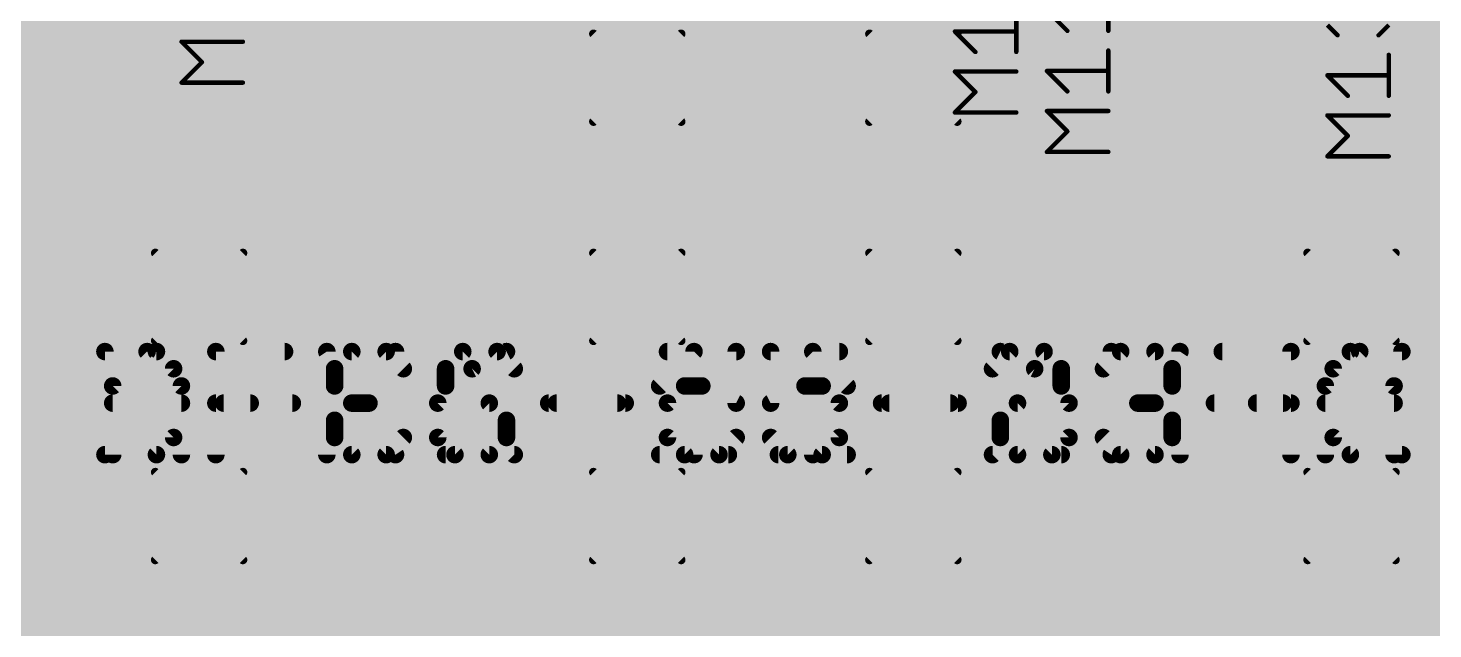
# Model space of a CAD drawing. Extents: x -1.41 to 8.41, y -3.01 to 3.01.
# Drawn here: x 0.259 to 0.9, y 0.214 to 0.489 of the extents above; entities that cross this region are included whole.
import ezdxf

# ---------------------------------------------------------------- set-up
doc = ezdxf.new("R2010")
doc.units = 0
for name, color, linetype in [('1', 12, 'CONTINUOUS'), ('145', 110, 'CONTINUOUS'), ('15', 6, 'CONTINUOUS'), ('16', 5, 'CONTINUOUS'), ('18', 110, 'CONTINUOUS'), ('2', 4, 'CONTINUOUS'), ('25', 53, 'CONTINUOUS'), ('26', 53, 'CONTINUOUS')]:
    doc.layers.add(name, color=color, linetype=linetype)

# ---------------------------------------------------------------- blocks, each defined once
blk = doc.blocks.new('ROUNDV')
at = {"const_width": 0.5}
blk.add_lwpolyline([(0, -0.25, 1), (0, 0.25, 1), (0, -0.25)], format="xyb", dxfattribs=at)

msp = doc.modelspace()

# ---------------------------------------------------------------- linework, layer by layer
at = {"layer": '1', "const_width": 0.02}
for points in [[(0.02, 0.48), (1.18, 0.48)], [(0.205403, 0.46), (0.994597, 0.46)], [(0.211, 0.44), (0.989, 0.44)], [(0.211, 0.42), (0.989, 0.42)], [(0.111, 0.4), (1.089, 0.4)], [(0.211, 0.38), (0.989, 0.38)], [(0.211, 0.36), (0.989, 0.36)], [(0.02, 0.34), (1.18, 0.34)], [(0.02, 0.32), (1.18, 0.32)], [(0.02, 0.3), (1.18, 0.3)], [(0.02, 0.28), (1.015147, 0.28)], [(0.02, 0.26), (0.997483, 0.26)], [(0.02, 0.24), (0.99, 0.24)], [(0.02, 0.22), (0.99, 0.22)]]:
    msp.add_lwpolyline(points, dxfattribs=at)
at = {"layer": '145', "const_width": 0.004}
for points in [[(0.517, 0.486), (0.557, 0.446)], [(0.557, 0.486), (0.517, 0.446)], [(0.643, 0.486), (0.683, 0.446)], [(0.683, 0.486), (0.643, 0.446)], [(0.317, 0.386), (0.357, 0.346)], [(0.357, 0.386), (0.317, 0.346)], [(0.517, 0.386), (0.557, 0.346)], [(0.557, 0.386), (0.517, 0.346)], [(0.643, 0.386), (0.683, 0.346)], [(0.683, 0.386), (0.643, 0.346)], [(0.843, 0.386), (0.883, 0.346)], [(0.883, 0.386), (0.843, 0.346)], [(0.317, 0.286), (0.357, 0.246)], [(0.357, 0.286), (0.317, 0.246)], [(0.517, 0.286), (0.557, 0.246)], [(0.557, 0.286), (0.517, 0.246)], [(0.643, 0.286), (0.683, 0.246)], [(0.683, 0.286), (0.643, 0.246)], [(0.843, 0.286), (0.883, 0.246)], [(0.883, 0.286), (0.843, 0.246)]]:
    msp.add_lwpolyline(points, dxfattribs=at)
at = {"layer": '145', "const_width": 0.002}
for points in [[(0.517707, 0.486707, 1), (0.516293, 0.485293)], [(0.557707, 0.485293, 1), (0.556293, 0.486707)], [(0.643707, 0.486707, 1), (0.642293, 0.485293)], [(0.683707, 0.485293, 1), (0.682293, 0.486707)], [(0.516293, 0.446707, 1), (0.517707, 0.445293)], [(0.556293, 0.445293, 1), (0.557707, 0.446707)], [(0.642293, 0.446707, 1), (0.643707, 0.445293)], [(0.682293, 0.445293, 1), (0.683707, 0.446707)], [(0.317707, 0.386707, 1), (0.316293, 0.385293)], [(0.357707, 0.385293, 1), (0.356293, 0.386707)], [(0.517707, 0.386707, 1), (0.516293, 0.385293)], [(0.557707, 0.385293, 1), (0.556293, 0.386707)], [(0.643707, 0.386707, 1), (0.642293, 0.385293)], [(0.683707, 0.385293, 1), (0.682293, 0.386707)], [(0.843707, 0.386707, 1), (0.842293, 0.385293)], [(0.883707, 0.385293, 1), (0.882293, 0.386707)], [(0.316293, 0.346707, 1), (0.317707, 0.345293)], [(0.356293, 0.345293, 1), (0.357707, 0.346707)], [(0.516293, 0.346707, 1), (0.517707, 0.345293)], [(0.556293, 0.345293, 1), (0.557707, 0.346707)], [(0.642293, 0.346707, 1), (0.643707, 0.345293)], [(0.682293, 0.345293, 1), (0.683707, 0.346707)], [(0.842293, 0.346707, 1), (0.843707, 0.345293)], [(0.882293, 0.345293, 1), (0.883707, 0.346707)], [(0.317707, 0.286707, 1), (0.316293, 0.285293)], [(0.357707, 0.285293, 1), (0.356293, 0.286707)], [(0.517707, 0.286707, 1), (0.516293, 0.285293)], [(0.557707, 0.285293, 1), (0.556293, 0.286707)], [(0.643707, 0.286707, 1), (0.642293, 0.285293)], [(0.683707, 0.285293, 1), (0.682293, 0.286707)], [(0.843707, 0.286707, 1), (0.842293, 0.285293)], [(0.883707, 0.285293, 1), (0.882293, 0.286707)], [(0.316293, 0.246707, 1), (0.317707, 0.245293)], [(0.356293, 0.245293, 1), (0.357707, 0.246707)], [(0.516293, 0.246707, 1), (0.517707, 0.245293)], [(0.556293, 0.245293, 1), (0.557707, 0.246707)], [(0.642293, 0.246707, 1), (0.643707, 0.245293)], [(0.682293, 0.245293, 1), (0.683707, 0.246707)], [(0.842293, 0.246707, 1), (0.843707, 0.245293)], [(0.882293, 0.245293, 1), (0.883707, 0.246707)]]:
    msp.add_lwpolyline(points, format="xyb", dxfattribs=at)
at = {"layer": '15', "const_width": 0.016}
for points in [[(0.018, 0.496), (1.182, 0.496)], [(0.018, 0.48), (1.182, 0.48)], [(0.018, 0.464), (1.182, 0.464)], [(0.018, 0.448), (1.182, 0.448)], [(0.018, 0.432), (1.182, 0.432)], [(0.018, 0.416), (1.182, 0.416)], [(0.018, 0.4), (1.182, 0.4)], [(0.018, 0.384), (1.182, 0.384)], [(0.018, 0.368), (1.182, 0.368)], [(0.018, 0.352), (1.182, 0.352)], [(0.018, 0.336), (1.182, 0.336)], [(0.018, 0.32), (1.182, 0.32)], [(0.018, 0.304), (1.182, 0.304)], [(0.018, 0.288), (1.182, 0.288)], [(0.018, 0.272), (1.182, 0.272)], [(0.018, 0.256), (1.182, 0.256)], [(0.018, 0.24), (1.182, 0.24)], [(0.018, 0.224), (1.182, 0.224)], [(0.018, 0.208), (1.182, 0.208)]]:
    msp.add_lwpolyline(points, dxfattribs=at)
at = {"layer": '16', "const_width": 0.02}
for points in [[(0.02, 0.48), (1.18, 0.48)], [(0.02, 0.46), (1.18, 0.46)], [(0.02, 0.44), (1.18, 0.44)], [(0.02, 0.42), (1.18, 0.42)], [(0.02, 0.4), (1.18, 0.4)], [(0.02, 0.38), (1.18, 0.38)], [(0.02, 0.36), (1.18, 0.36)], [(0.02, 0.34), (1.18, 0.34)], [(0.02, 0.32), (1.18, 0.32)], [(0.02, 0.3), (1.18, 0.3)], [(0.02, 0.28), (1.18, 0.28)], [(0.02, 0.26), (1.18, 0.26)], [(0.02, 0.24), (1.18, 0.24)], [(0.02, 0.22), (1.18, 0.22)]]:
    msp.add_lwpolyline(points, dxfattribs=at)
at = {"layer": '2', "const_width": 0.016}
for points in [[(0.018, 0.496), (1.182, 0.496)], [(0.018, 0.48), (1.182, 0.48)], [(0.018, 0.464), (1.182, 0.464)], [(0.018, 0.448), (1.182, 0.448)], [(0.018, 0.432), (1.182, 0.432)], [(0.018, 0.416), (1.182, 0.416)], [(0.018, 0.4), (1.182, 0.4)], [(0.018, 0.384), (1.182, 0.384)], [(0.018, 0.368), (1.182, 0.368)], [(0.018, 0.352), (1.182, 0.352)], [(0.018, 0.336), (1.182, 0.336)], [(0.018, 0.32), (1.182, 0.32)], [(0.018, 0.304), (1.182, 0.304)], [(0.018, 0.288), (1.182, 0.288)], [(0.018, 0.272), (1.182, 0.272)], [(0.018, 0.256), (1.182, 0.256)], [(0.018, 0.24), (1.182, 0.24)], [(0.018, 0.224), (1.182, 0.224)], [(0.018, 0.208), (1.182, 0.208)]]:
    msp.add_lwpolyline(points, dxfattribs=at)
at = {"layer": '25'}
for points, const_width in [([(0.752, 0.487376), (0.752, 0.506059)], 0.002), ([(0.71, 0.477753), (0.71, 0.496435)], 0.002), ([(0.733317, 0.487376), (0.723976, 0.496718)], 0.002), ([(0.691317, 0.477753), (0.681976, 0.487094)], 0.002), ([(0.681976, 0.487094), (0.71, 0.487094)], 0.002), ([(0.856647, 0.485376), (0.851976, 0.490047)], 0.002), ([(0.88, 0.490047), (0.875329, 0.485376)], 0.002), ([(0.338317, 0.473094), (0.328976, 0.482435)], 0.002), ([(0.328976, 0.482435), (0.357, 0.482435)], 0.002), ([(0.752, 0.459753), (0.752, 0.478435)], 0.002), ([(0.88, 0.457753), (0.88, 0.476435)], 0.002), ([(0.328976, 0.463753), (0.338317, 0.473094)], 0.002), ([(0.691317, 0.45947), (0.681976, 0.468812)], 0.002), ([(0.681976, 0.468812), (0.71, 0.468812)], 0.002), ([(0.733317, 0.459753), (0.723976, 0.469094)], 0.002), ([(0.723976, 0.469094), (0.752, 0.469094)], 0.002), ([(0.861317, 0.457753), (0.851976, 0.467094)], 0.002), ([(0.851976, 0.467094), (0.88, 0.467094)], 0.002), ([(0.357, 0.463753), (0.328976, 0.463753)], 0.002), ([(0.681976, 0.450129), (0.691317, 0.45947)], 0.002), ([(0.71, 0.450129), (0.681976, 0.450129)], 0.002), ([(0.733317, 0.44147), (0.723976, 0.450812)], 0.002), ([(0.723976, 0.450812), (0.752, 0.450812)], 0.002), ([(0.861317, 0.43947), (0.851976, 0.448812)], 0.002), ([(0.851976, 0.448812), (0.88, 0.448812)], 0.002), ([(0.723976, 0.432129), (0.733317, 0.44147)], 0.002), ([(0.851976, 0.430129), (0.861317, 0.43947)], 0.002), ([(0.752, 0.432129), (0.723976, 0.432129)], 0.002), ([(0.88, 0.430129), (0.851976, 0.430129)], 0.002), ([(0.294, 0.34104), (0.294, 0.294)], 0.008), ([(0.31752, 0.34104), (0.294, 0.34104)], 0.008), ([(0.32536, 0.3332), (0.31752, 0.34104)], 0.008), ([(0.344643, 0.294), (0.344643, 0.34104)], 0.008), ([(0.344643, 0.34104), (0.376003, 0.34104)], 0.008), ([(0.395286, 0.294), (0.395286, 0.34104)], 0.008), ([(0.395286, 0.34104), (0.426647, 0.294)], 0.008), ([(0.426647, 0.294), (0.426647, 0.34104)], 0.008), ([(0.47729, 0.34104), (0.46161, 0.3332)], 0.008), ([(0.547216, 0.32536), (0.562896, 0.34104)], 0.008), ([(0.562896, 0.34104), (0.562896, 0.294)], 0.008), ([(0.629219, 0.34104), (0.597859, 0.34104)], 0.008), ([(0.597859, 0.34104), (0.597859, 0.31752)], 0.008), ([(0.706986, 0.34104), (0.699146, 0.3332)], 0.008), ([(0.722666, 0.34104), (0.706986, 0.34104)], 0.008), ([(0.730506, 0.3332), (0.722666, 0.34104)], 0.008), ([(0.749789, 0.3332), (0.757629, 0.34104)], 0.008), ([(0.757629, 0.34104), (0.773309, 0.34104)], 0.008), ([(0.773309, 0.34104), (0.781149, 0.3332)], 0.008), ([(0.851075, 0.32536), (0.866755, 0.34104)], 0.008), ([(0.866755, 0.34104), (0.882435, 0.32536)], 0.008), ([(0.32536, 0.30184), (0.32536, 0.3332)], 0.008), ([(0.46161, 0.3332), (0.44593, 0.31752)], 0.008), ([(0.730506, 0.32536), (0.730506, 0.3332)], 0.008), ([(0.781149, 0.3332), (0.781149, 0.32536)], 0.008), ([(0.597859, 0.31752), (0.613539, 0.32536)], 0.008), ([(0.613539, 0.32536), (0.621379, 0.32536)], 0.008), ([(0.621379, 0.32536), (0.629219, 0.31752)], 0.008), ([(0.699146, 0.294), (0.730506, 0.32536)], 0.008), ([(0.781149, 0.32536), (0.773309, 0.31752)], 0.008), ([(0.851075, 0.294), (0.851075, 0.32536)], 0.008), ([(0.882435, 0.32536), (0.882435, 0.294)], 0.008), ([(0.344643, 0.31752), (0.360323, 0.31752)], 0.008), ([(0.44593, 0.31752), (0.44593, 0.30184)], 0.008), ([(0.46945, 0.31752), (0.44593, 0.31752)], 0.008), ([(0.47729, 0.30968), (0.46945, 0.31752)], 0.008), ([(0.496573, 0.31752), (0.527933, 0.31752)], 0.008), ([(0.629219, 0.31752), (0.629219, 0.30184)], 0.008), ([(0.648502, 0.31752), (0.679863, 0.31752)], 0.008), ([(0.773309, 0.31752), (0.765469, 0.31752)], 0.008), ([(0.773309, 0.31752), (0.781149, 0.30968)], 0.008), ([(0.800432, 0.31752), (0.831792, 0.31752)], 0.008), ([(0.851075, 0.31752), (0.882435, 0.31752)], 0.008), ([(0.47729, 0.30184), (0.47729, 0.30968)], 0.008), ([(0.781149, 0.30968), (0.781149, 0.30184)], 0.008), ([(0.31752, 0.294), (0.32536, 0.30184)], 0.008), ([(0.44593, 0.30184), (0.45377, 0.294)], 0.008), ([(0.46945, 0.294), (0.47729, 0.30184)], 0.008), ([(0.605699, 0.294), (0.597859, 0.30184)], 0.008), ([(0.629219, 0.30184), (0.621379, 0.294)], 0.008), ([(0.757629, 0.294), (0.749789, 0.30184)], 0.008), ([(0.781149, 0.30184), (0.773309, 0.294)], 0.008), ([(0.294, 0.294), (0.31752, 0.294)], 0.008), ([(0.45377, 0.294), (0.46945, 0.294)], 0.008), ([(0.547216, 0.294), (0.578576, 0.294)], 0.008), ([(0.621379, 0.294), (0.605699, 0.294)], 0.008), ([(0.730506, 0.294), (0.699146, 0.294)], 0.008), ([(0.773309, 0.294), (0.757629, 0.294)], 0.008)]:
    msp.add_lwpolyline(points, dxfattribs=dict(at, const_width=const_width))
for points, const_width in [([(0.68233, 0.487448, 1), (0.681623, 0.48674)], 0.001), ([(0.681976, 0.487594, 1), (0.681976, 0.486594)], 0.001), ([(0.71, 0.486594, 1), (0.71, 0.487594)], 0.001), ([(0.732964, 0.487023, 1), (0.733671, 0.48773)], 0.001), ([(0.7515, 0.487376, 1), (0.7525, 0.487376)], 0.001), ([(0.328976, 0.482935, 1), (0.328976, 0.481935)], 0.001), ([(0.32933, 0.482789, 1), (0.328623, 0.482082)], 0.001), ([(0.357, 0.481935, 1), (0.357, 0.482935)], 0.001), ([(0.856293, 0.485023, 1), (0.857, 0.48573)], 0.001), ([(0.874976, 0.48573, 1), (0.875683, 0.485023)], 0.001), ([(0.690964, 0.477399, 1), (0.691671, 0.478106)], 0.001), ([(0.7095, 0.477753, 1), (0.7105, 0.477753)], 0.001), ([(0.7525, 0.478435, 1), (0.7515, 0.478435)], 0.001), ([(0.8805, 0.476435, 1), (0.8795, 0.476435)], 0.001), ([(0.338671, 0.472741, 1), (0.337964, 0.473448)], 0.001), ([(0.337964, 0.472741, 1), (0.338671, 0.473448)], 0.001), ([(0.681976, 0.469312, 1), (0.681976, 0.468312)], 0.001), ([(0.68233, 0.469165, 1), (0.681623, 0.468458)], 0.001), ([(0.71, 0.468312, 1), (0.71, 0.469312)], 0.001), ([(0.72433, 0.469448, 1), (0.723623, 0.46874)], 0.001), ([(0.723976, 0.469594, 1), (0.723976, 0.468594)], 0.001), ([(0.752, 0.468594, 1), (0.752, 0.469594)], 0.001), ([(0.85233, 0.467448, 1), (0.851623, 0.46674)], 0.001), ([(0.851976, 0.467594, 1), (0.851976, 0.466594)], 0.001), ([(0.88, 0.466594, 1), (0.88, 0.467594)], 0.001), ([(0.328976, 0.464253, 1), (0.328976, 0.463253)], 0.001), ([(0.328623, 0.464106, 1), (0.32933, 0.463399)], 0.001), ([(0.357, 0.463253, 1), (0.357, 0.464253)], 0.001), ([(0.691671, 0.459117, 1), (0.690964, 0.459824)], 0.001), ([(0.690964, 0.459117, 1), (0.691671, 0.459824)], 0.001), ([(0.732964, 0.459399, 1), (0.733671, 0.460106)], 0.001), ([(0.7515, 0.459753, 1), (0.7525, 0.459753)], 0.001), ([(0.860964, 0.457399, 1), (0.861671, 0.458106)], 0.001), ([(0.8795, 0.457753, 1), (0.8805, 0.457753)], 0.001), ([(0.681976, 0.450629, 1), (0.681976, 0.449629)], 0.001), ([(0.681623, 0.450483, 1), (0.68233, 0.449776)], 0.001), ([(0.71, 0.449629, 1), (0.71, 0.450629)], 0.001), ([(0.723976, 0.451312, 1), (0.723976, 0.450312)], 0.001), ([(0.72433, 0.451165, 1), (0.723623, 0.450458)], 0.001), ([(0.752, 0.450312, 1), (0.752, 0.451312)], 0.001), ([(0.851976, 0.449312, 1), (0.851976, 0.448312)], 0.001), ([(0.85233, 0.449165, 1), (0.851623, 0.448458)], 0.001), ([(0.88, 0.448312, 1), (0.88, 0.449312)], 0.001), ([(0.733671, 0.441117, 1), (0.732964, 0.441824)], 0.001), ([(0.732964, 0.441117, 1), (0.733671, 0.441824)], 0.001), ([(0.861671, 0.439117, 1), (0.860964, 0.439824)], 0.001), ([(0.860964, 0.439117, 1), (0.861671, 0.439824)], 0.001), ([(0.723976, 0.432629, 1), (0.723976, 0.431629)], 0.001), ([(0.723623, 0.432483, 1), (0.72433, 0.431776)], 0.001), ([(0.752, 0.431629, 1), (0.752, 0.432629)], 0.001), ([(0.851976, 0.430629, 1), (0.851976, 0.429629)], 0.001), ([(0.851623, 0.430483, 1), (0.85233, 0.429776)], 0.001), ([(0.88, 0.429629, 1), (0.88, 0.430629)], 0.001), ([(0.296, 0.34104, 1), (0.292, 0.34104)], 0.004), ([(0.294, 0.34304, 1), (0.294, 0.33904)], 0.004), ([(0.318934, 0.342454, 1), (0.316106, 0.339626)], 0.004), ([(0.31752, 0.33904, 1), (0.31752, 0.34304)], 0.004), ([(0.346643, 0.34104, 1), (0.342643, 0.34104)], 0.004), ([(0.344643, 0.34304, 1), (0.344643, 0.33904)], 0.004), ([(0.376003, 0.33904, 1), (0.376003, 0.34304)], 0.004), ([(0.396951, 0.34215, 1), (0.393622, 0.339931)], 0.004), ([(0.397286, 0.34104, 1), (0.393286, 0.34104)], 0.004), ([(0.428647, 0.34104, 1), (0.424647, 0.34104)], 0.004), ([(0.478184, 0.339251, 1), (0.476395, 0.342829)], 0.004), ([(0.564896, 0.34104, 1), (0.560896, 0.34104)], 0.004), ([(0.56431, 0.339626, 1), (0.561482, 0.342454)], 0.004), ([(0.597859, 0.34304, 1), (0.597859, 0.33904)], 0.004), ([(0.599859, 0.34104, 1), (0.595859, 0.34104)], 0.004), ([(0.629219, 0.33904, 1), (0.629219, 0.34304)], 0.004), ([(0.706986, 0.34304, 1), (0.706986, 0.33904)], 0.004), ([(0.7084, 0.339626, 1), (0.705571, 0.342454)], 0.004), ([(0.72408, 0.342454, 1), (0.721252, 0.339626)], 0.004), ([(0.722666, 0.33904, 1), (0.722666, 0.34304)], 0.004), ([(0.757629, 0.34304, 1), (0.757629, 0.33904)], 0.004), ([(0.759043, 0.339626, 1), (0.756215, 0.342454)], 0.004), ([(0.774723, 0.342454, 1), (0.771895, 0.339626)], 0.004), ([(0.773309, 0.33904, 1), (0.773309, 0.34304)], 0.004), ([(0.868169, 0.342454, 1), (0.865341, 0.339626)], 0.004), ([(0.86817, 0.339626, 1), (0.865341, 0.342454)], 0.004), ([(0.32736, 0.3332, 1), (0.32336, 0.3332)], 0.004), ([(0.323946, 0.331786, 1), (0.326774, 0.334614)], 0.004), ([(0.460715, 0.334989, 1), (0.462504, 0.331411)], 0.004), ([(0.463024, 0.331786, 1), (0.460195, 0.334614)], 0.004), ([(0.697731, 0.334614, 1), (0.70056, 0.331786)], 0.004), ([(0.732506, 0.3332, 1), (0.728506, 0.3332)], 0.004), ([(0.729092, 0.331786, 1), (0.73192, 0.334614)], 0.004), ([(0.748375, 0.334614, 1), (0.751203, 0.331786)], 0.004), ([(0.783149, 0.3332, 1), (0.779149, 0.3332)], 0.004), ([(0.779735, 0.331786, 1), (0.782563, 0.334614)], 0.004), ([(0.545802, 0.326774, 1), (0.54863, 0.323946)], 0.004), ([(0.613539, 0.32736, 1), (0.613539, 0.32336)], 0.004), ([(0.614434, 0.323571, 1), (0.612645, 0.327149)], 0.004), ([(0.622794, 0.326774, 1), (0.619965, 0.323946)], 0.004), ([(0.621379, 0.32336, 1), (0.621379, 0.32736)], 0.004), ([(0.728506, 0.32536, 1), (0.732506, 0.32536)], 0.004), ([(0.73192, 0.323946, 1), (0.729092, 0.326774)], 0.004), ([(0.779149, 0.32536, 1), (0.783149, 0.32536)], 0.004), ([(0.782563, 0.323946, 1), (0.779735, 0.326774)], 0.004), ([(0.853075, 0.32536, 1), (0.849075, 0.32536)], 0.004), ([(0.849661, 0.326774, 1), (0.85249, 0.323946)], 0.004), ([(0.884435, 0.32536, 1), (0.880435, 0.32536)], 0.004), ([(0.881021, 0.323946, 1), (0.88385, 0.326774)], 0.004), ([(0.344643, 0.31952, 1), (0.344643, 0.31552)], 0.004), ([(0.360323, 0.31552, 1), (0.360323, 0.31952)], 0.004), ([(0.444515, 0.318934, 1), (0.447344, 0.316106)], 0.004), ([(0.44793, 0.31752, 1), (0.44393, 0.31752)], 0.004), ([(0.44593, 0.31952, 1), (0.44593, 0.31552)], 0.004), ([(0.470864, 0.318934, 1), (0.468035, 0.316106)], 0.004), ([(0.46945, 0.31552, 1), (0.46945, 0.31952)], 0.004), ([(0.496573, 0.31952, 1), (0.496573, 0.31552)], 0.004), ([(0.527933, 0.31552, 1), (0.527933, 0.31952)], 0.004), ([(0.596965, 0.319309, 1), (0.598754, 0.315731)], 0.004), ([(0.631219, 0.31752, 1), (0.627219, 0.31752)], 0.004), ([(0.627805, 0.316106, 1), (0.630634, 0.318934)], 0.004), ([(0.648502, 0.31952, 1), (0.648502, 0.31552)], 0.004), ([(0.679863, 0.31552, 1), (0.679863, 0.31952)], 0.004), ([(0.765469, 0.31952, 1), (0.765469, 0.31552)], 0.004), ([(0.774723, 0.318934, 1), (0.771895, 0.316106)], 0.004), ([(0.771895, 0.318934, 1), (0.774723, 0.316106)], 0.004), ([(0.773309, 0.31552, 1), (0.773309, 0.31952)], 0.004), ([(0.800432, 0.31952, 1), (0.800432, 0.31552)], 0.004), ([(0.831792, 0.31552, 1), (0.831792, 0.31952)], 0.004), ([(0.851075, 0.31952, 1), (0.851075, 0.31552)], 0.004), ([(0.882435, 0.31552, 1), (0.882435, 0.31952)], 0.004), ([(0.595859, 0.31752, 1), (0.599859, 0.31752)], 0.004), ([(0.47929, 0.30968, 1), (0.47529, 0.30968)], 0.004), ([(0.475876, 0.308266, 1), (0.478704, 0.311094)], 0.004), ([(0.783149, 0.30968, 1), (0.779149, 0.30968)], 0.004), ([(0.779735, 0.308266, 1), (0.782563, 0.311094)], 0.004), ([(0.32336, 0.30184, 1), (0.32736, 0.30184)], 0.004), ([(0.326774, 0.300426, 1), (0.323946, 0.303254)], 0.004), ([(0.447344, 0.303254, 1), (0.444515, 0.300426)], 0.004), ([(0.44393, 0.30184, 1), (0.44793, 0.30184)], 0.004), ([(0.47529, 0.30184, 1), (0.47929, 0.30184)], 0.004), ([(0.478704, 0.300426, 1), (0.475876, 0.303254)], 0.004), ([(0.599273, 0.303254, 1), (0.596445, 0.300426)], 0.004), ([(0.627219, 0.30184, 1), (0.631219, 0.30184)], 0.004), ([(0.630634, 0.300426, 1), (0.627805, 0.303254)], 0.004), ([(0.751203, 0.303254, 1), (0.748375, 0.300426)], 0.004), ([(0.779149, 0.30184, 1), (0.783149, 0.30184)], 0.004), ([(0.782563, 0.300426, 1), (0.779735, 0.303254)], 0.004), ([(0.294, 0.296, 1), (0.294, 0.292)], 0.004), ([(0.292, 0.294, 1), (0.296, 0.294)], 0.004), ([(0.316106, 0.295414, 1), (0.318934, 0.292586)], 0.004), ([(0.31752, 0.292, 1), (0.31752, 0.296)], 0.004), ([(0.342643, 0.294, 1), (0.346643, 0.294)], 0.004), ([(0.393286, 0.294, 1), (0.397286, 0.294)], 0.004), ([(0.424647, 0.294, 1), (0.428647, 0.294)], 0.004), ([(0.424982, 0.292891, 1), (0.428311, 0.295109)], 0.004), ([(0.45377, 0.296, 1), (0.45377, 0.292)], 0.004), ([(0.452355, 0.292586, 1), (0.455184, 0.295414)], 0.004), ([(0.468035, 0.295414, 1), (0.470864, 0.292586)], 0.004), ([(0.46945, 0.292, 1), (0.46945, 0.296)], 0.004), ([(0.547216, 0.296, 1), (0.547216, 0.292)], 0.004), ([(0.560896, 0.294, 1), (0.564896, 0.294)], 0.004), ([(0.578576, 0.292, 1), (0.578576, 0.296)], 0.004), ([(0.605699, 0.296, 1), (0.605699, 0.292)], 0.004), ([(0.604285, 0.292586, 1), (0.607113, 0.295414)], 0.004), ([(0.619965, 0.295414, 1), (0.622794, 0.292586)], 0.004), ([(0.621379, 0.292, 1), (0.621379, 0.296)], 0.004), ([(0.697731, 0.295414, 1), (0.70056, 0.292586)], 0.004), ([(0.699146, 0.296, 1), (0.699146, 0.292)], 0.004), ([(0.730506, 0.292, 1), (0.730506, 0.296)], 0.004), ([(0.757629, 0.296, 1), (0.757629, 0.292)], 0.004), ([(0.756215, 0.292586, 1), (0.759043, 0.295414)], 0.004), ([(0.771895, 0.295414, 1), (0.774723, 0.292586)], 0.004), ([(0.773309, 0.292, 1), (0.773309, 0.296)], 0.004), ([(0.849075, 0.294, 1), (0.853075, 0.294)], 0.004), ([(0.880435, 0.294, 1), (0.884435, 0.294)], 0.004)]:
    msp.add_lwpolyline(points, format="xyb", dxfattribs=dict(at, const_width=const_width))
at = {"layer": '26', "const_width": 0.008}
for points in [[(0.313245, 0.34104), (0.297565, 0.32536)], [(0.328925, 0.32536), (0.313245, 0.34104)], [(0.406691, 0.34104), (0.398851, 0.3332)], [(0.422371, 0.34104), (0.406691, 0.34104)], [(0.430211, 0.3332), (0.422371, 0.34104)], [(0.449494, 0.3332), (0.457334, 0.34104)], [(0.457334, 0.34104), (0.473014, 0.34104)], [(0.473014, 0.34104), (0.480854, 0.3332)], [(0.550781, 0.34104), (0.582141, 0.34104)], [(0.582141, 0.34104), (0.582141, 0.31752)], [(0.632784, 0.32536), (0.617104, 0.34104)], [(0.617104, 0.34104), (0.617104, 0.294)], [(0.70271, 0.34104), (0.71839, 0.3332)], [(0.784714, 0.34104), (0.753353, 0.294)], [(0.753353, 0.294), (0.753353, 0.34104)], [(0.784714, 0.294), (0.784714, 0.34104)], [(0.835357, 0.34104), (0.803997, 0.34104)], [(0.835357, 0.294), (0.835357, 0.34104)], [(0.85464, 0.3332), (0.86248, 0.34104)], [(0.86248, 0.34104), (0.886, 0.34104)], [(0.886, 0.34104), (0.886, 0.294)], [(0.398851, 0.3332), (0.398851, 0.32536)], [(0.449494, 0.32536), (0.449494, 0.3332)], [(0.71839, 0.3332), (0.73407, 0.31752)], [(0.85464, 0.30184), (0.85464, 0.3332)], [(0.297565, 0.32536), (0.297565, 0.294)], [(0.328925, 0.294), (0.328925, 0.32536)], [(0.398851, 0.32536), (0.406691, 0.31752)], [(0.480854, 0.294), (0.449494, 0.32536)], [(0.558621, 0.32536), (0.550781, 0.31752)], [(0.566461, 0.32536), (0.558621, 0.32536)], [(0.582141, 0.31752), (0.566461, 0.32536)], [(0.328925, 0.31752), (0.297565, 0.31752)], [(0.379568, 0.31752), (0.348208, 0.31752)], [(0.406691, 0.31752), (0.398851, 0.30968)], [(0.406691, 0.31752), (0.414531, 0.31752)], [(0.531498, 0.31752), (0.500137, 0.31752)], [(0.550781, 0.31752), (0.550781, 0.30184)], [(0.683427, 0.31752), (0.652067, 0.31752)], [(0.70271, 0.30968), (0.71055, 0.31752)], [(0.71055, 0.31752), (0.73407, 0.31752)], [(0.73407, 0.31752), (0.73407, 0.30184)], [(0.835357, 0.31752), (0.819677, 0.31752)], [(0.398851, 0.30968), (0.398851, 0.30184)], [(0.70271, 0.30184), (0.70271, 0.30968)], [(0.398851, 0.30184), (0.406691, 0.294)], [(0.422371, 0.294), (0.430211, 0.30184)], [(0.550781, 0.30184), (0.558621, 0.294)], [(0.574301, 0.294), (0.582141, 0.30184)], [(0.71055, 0.294), (0.70271, 0.30184)], [(0.73407, 0.30184), (0.72623, 0.294)], [(0.86248, 0.294), (0.85464, 0.30184)], [(0.406691, 0.294), (0.422371, 0.294)], [(0.449494, 0.294), (0.480854, 0.294)], [(0.558621, 0.294), (0.574301, 0.294)], [(0.632784, 0.294), (0.601424, 0.294)], [(0.72623, 0.294), (0.71055, 0.294)], [(0.886, 0.294), (0.86248, 0.294)]]:
    msp.add_lwpolyline(points, dxfattribs=at)
at = {"layer": '26', "const_width": 0.004}
for points in [[(0.314659, 0.342454, 1), (0.31183, 0.339626)], [(0.314659, 0.339626, 1), (0.311831, 0.342454)], [(0.406691, 0.34304, 1), (0.406691, 0.33904)], [(0.408105, 0.339626, 1), (0.405277, 0.342454)], [(0.423785, 0.342454, 1), (0.420957, 0.339626)], [(0.422371, 0.33904, 1), (0.422371, 0.34304)], [(0.457334, 0.34304, 1), (0.457334, 0.33904)], [(0.458748, 0.339626, 1), (0.45592, 0.342454)], [(0.474429, 0.342454, 1), (0.4716, 0.339626)], [(0.473014, 0.33904, 1), (0.473014, 0.34304)], [(0.550781, 0.34304, 1), (0.550781, 0.33904)], [(0.584141, 0.34104, 1), (0.580141, 0.34104)], [(0.582141, 0.33904, 1), (0.582141, 0.34304)], [(0.618518, 0.342454, 1), (0.61569, 0.339626)], [(0.619104, 0.34104, 1), (0.615104, 0.34104)], [(0.703605, 0.342829, 1), (0.701816, 0.339251)], [(0.755353, 0.34104, 1), (0.751353, 0.34104)], [(0.786714, 0.34104, 1), (0.782714, 0.34104)], [(0.786378, 0.339931, 1), (0.783049, 0.34215)], [(0.803997, 0.34304, 1), (0.803997, 0.33904)], [(0.837357, 0.34104, 1), (0.833357, 0.34104)], [(0.835357, 0.33904, 1), (0.835357, 0.34304)], [(0.86248, 0.34304, 1), (0.86248, 0.33904)], [(0.863894, 0.339626, 1), (0.861066, 0.342454)], [(0.888, 0.34104, 1), (0.884, 0.34104)], [(0.886, 0.33904, 1), (0.886, 0.34304)], [(0.400851, 0.3332, 1), (0.396851, 0.3332)], [(0.397437, 0.334614, 1), (0.400265, 0.331786)], [(0.428797, 0.331786, 1), (0.431625, 0.334614)], [(0.451494, 0.3332, 1), (0.447494, 0.3332)], [(0.44808, 0.334614, 1), (0.450908, 0.331786)], [(0.47944, 0.331786, 1), (0.482269, 0.334614)], [(0.719805, 0.334614, 1), (0.716976, 0.331786)], [(0.717496, 0.331411, 1), (0.719285, 0.334989)], [(0.85664, 0.3332, 1), (0.85264, 0.3332)], [(0.853226, 0.334614, 1), (0.856054, 0.331786)], [(0.29615, 0.326774, 1), (0.298979, 0.323946)], [(0.299565, 0.32536, 1), (0.295565, 0.32536)], [(0.330925, 0.32536, 1), (0.326925, 0.32536)], [(0.32751, 0.323946, 1), (0.330339, 0.326774)], [(0.400265, 0.326774, 1), (0.397437, 0.323946)], [(0.396851, 0.32536, 1), (0.400851, 0.32536)], [(0.450908, 0.326774, 1), (0.44808, 0.323946)], [(0.447494, 0.32536, 1), (0.451494, 0.32536)], [(0.558621, 0.32736, 1), (0.558621, 0.32336)], [(0.560035, 0.323946, 1), (0.557206, 0.326774)], [(0.567355, 0.327149, 1), (0.565566, 0.323571)], [(0.566461, 0.32336, 1), (0.566461, 0.32736)], [(0.63137, 0.323946, 1), (0.634198, 0.326774)], [(0.297565, 0.31952, 1), (0.297565, 0.31552)], [(0.328925, 0.31552, 1), (0.328925, 0.31952)], [(0.348208, 0.31952, 1), (0.348208, 0.31552)], [(0.379568, 0.31552, 1), (0.379568, 0.31952)], [(0.406691, 0.31952, 1), (0.406691, 0.31552)], [(0.408105, 0.316106, 1), (0.405277, 0.318934)], [(0.405277, 0.316106, 1), (0.408105, 0.318934)], [(0.414531, 0.31552, 1), (0.414531, 0.31952)], [(0.500137, 0.31952, 1), (0.500137, 0.31552)], [(0.531498, 0.31552, 1), (0.531498, 0.31952)], [(0.549366, 0.318934, 1), (0.552195, 0.316106)], [(0.552781, 0.31752, 1), (0.548781, 0.31752)], [(0.581246, 0.315731, 1), (0.583035, 0.319309)], [(0.652067, 0.31952, 1), (0.652067, 0.31552)], [(0.683427, 0.31552, 1), (0.683427, 0.31952)], [(0.71055, 0.31952, 1), (0.71055, 0.31552)], [(0.711965, 0.316106, 1), (0.709136, 0.318934)], [(0.73607, 0.31752, 1), (0.73207, 0.31752)], [(0.732656, 0.316106, 1), (0.735485, 0.318934)], [(0.73407, 0.31552, 1), (0.73407, 0.31952)], [(0.819677, 0.31952, 1), (0.819677, 0.31552)], [(0.835357, 0.31552, 1), (0.835357, 0.31952)], [(0.580141, 0.31752, 1), (0.584141, 0.31752)], [(0.400851, 0.30968, 1), (0.396851, 0.30968)], [(0.397437, 0.311094, 1), (0.400265, 0.308266)], [(0.70471, 0.30968, 1), (0.70071, 0.30968)], [(0.701296, 0.311094, 1), (0.704124, 0.308266)], [(0.400265, 0.303254, 1), (0.397437, 0.300426)], [(0.396851, 0.30184, 1), (0.400851, 0.30184)], [(0.431625, 0.300426, 1), (0.428797, 0.303254)], [(0.552195, 0.303254, 1), (0.549366, 0.300426)], [(0.548781, 0.30184, 1), (0.552781, 0.30184)], [(0.583555, 0.300426, 1), (0.580727, 0.303254)], [(0.704124, 0.303254, 1), (0.701296, 0.300426)], [(0.70071, 0.30184, 1), (0.70471, 0.30184)], [(0.73207, 0.30184, 1), (0.73607, 0.30184)], [(0.735485, 0.300426, 1), (0.732656, 0.303254)], [(0.856054, 0.303254, 1), (0.853226, 0.300426)], [(0.85264, 0.30184, 1), (0.85664, 0.30184)], [(0.295565, 0.294, 1), (0.299565, 0.294)], [(0.326925, 0.294, 1), (0.330925, 0.294)], [(0.406691, 0.296, 1), (0.406691, 0.292)], [(0.405277, 0.292586, 1), (0.408105, 0.295414)], [(0.420957, 0.295414, 1), (0.423785, 0.292586)], [(0.422371, 0.292, 1), (0.422371, 0.296)], [(0.449494, 0.296, 1), (0.449494, 0.292)], [(0.47944, 0.292586, 1), (0.482269, 0.295414)], [(0.480854, 0.292, 1), (0.480854, 0.296)], [(0.558621, 0.296, 1), (0.558621, 0.292)], [(0.557206, 0.292586, 1), (0.560035, 0.295414)], [(0.572887, 0.295414, 1), (0.575715, 0.292586)], [(0.574301, 0.292, 1), (0.574301, 0.296)], [(0.601424, 0.296, 1), (0.601424, 0.292)], [(0.615104, 0.294, 1), (0.619104, 0.294)], [(0.632784, 0.292, 1), (0.632784, 0.296)], [(0.71055, 0.296, 1), (0.71055, 0.292)], [(0.709136, 0.292586, 1), (0.711965, 0.295414)], [(0.724816, 0.295414, 1), (0.727645, 0.292586)], [(0.72623, 0.292, 1), (0.72623, 0.296)], [(0.751689, 0.295109, 1), (0.755018, 0.292891)], [(0.751353, 0.294, 1), (0.755353, 0.294)], [(0.782714, 0.294, 1), (0.786714, 0.294)], [(0.833357, 0.294, 1), (0.837357, 0.294)], [(0.86248, 0.296, 1), (0.86248, 0.292)], [(0.861066, 0.292586, 1), (0.863894, 0.295414)], [(0.884, 0.294, 1), (0.888, 0.294)], [(0.886, 0.292, 1), (0.886, 0.296)]]:
    msp.add_lwpolyline(points, format="xyb", dxfattribs=at)

# ---------------------------------------------------------------- block references
at = {"layer": '18', "xscale": 0.02, "yscale": 0.02}
for p in [(0.537, 0.466), (0.537, 0.466), (0.663, 0.466), (0.663, 0.466), (0.337, 0.366), (0.337, 0.366), (0.537, 0.366), (0.537, 0.366), (0.663, 0.366), (0.663, 0.366), (0.863, 0.366), (0.863, 0.366), (0.337, 0.266), (0.337, 0.266), (0.537, 0.266), (0.537, 0.266), (0.663, 0.266), (0.663, 0.266), (0.863, 0.266), (0.863, 0.266)]:
    msp.add_blockref('ROUNDV', p, dxfattribs=at)

doc.saveas('drawing.dxf')
